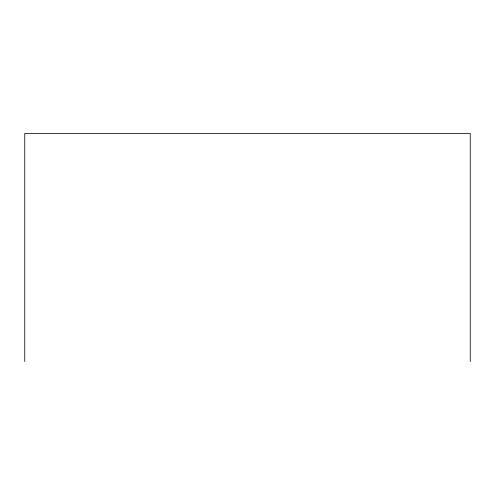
<?xml version="1.0" encoding="UTF-8"?>
<svg xmlns="http://www.w3.org/2000/svg" width="495" height="495" viewBox="0 0 495 495"><rect width="100%" height="100%" fill="white"/><g stroke="black" fill="none" stroke-linecap="round" stroke-linejoin="round"><path stroke-width="0.74" d="M470.25 361.517L470.25 133.483L24.75 133.483L24.75 361.517"/></g></svg>
